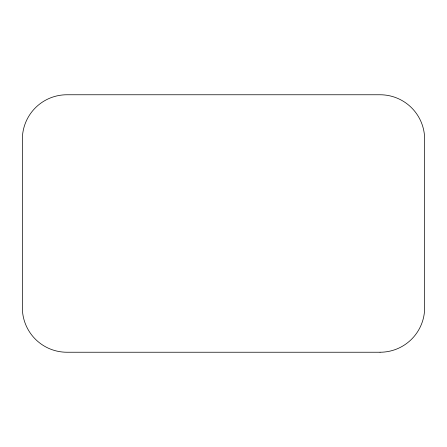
<?xml version="1.0" encoding="UTF-8"?>
<svg xmlns="http://www.w3.org/2000/svg" width="447" height="447" viewBox="0 0 447 447"><rect width="100%" height="100%" fill="white"/><g stroke="black" fill="none" stroke-linecap="round" stroke-linejoin="round"><path stroke-width="0.67" d="M380.09 352.236L380.106 352.23A44.544 44.544 0 0 0 424.65 307.692L424.65 139.308A44.544 44.544 0 0 0 380.106 94.764L66.894 94.764A44.544 44.544 0 0 0 22.35 139.308L22.35 307.692A44.544 44.544 0 0 0 66.894 352.236L380.011 352.236"/></g></svg>
